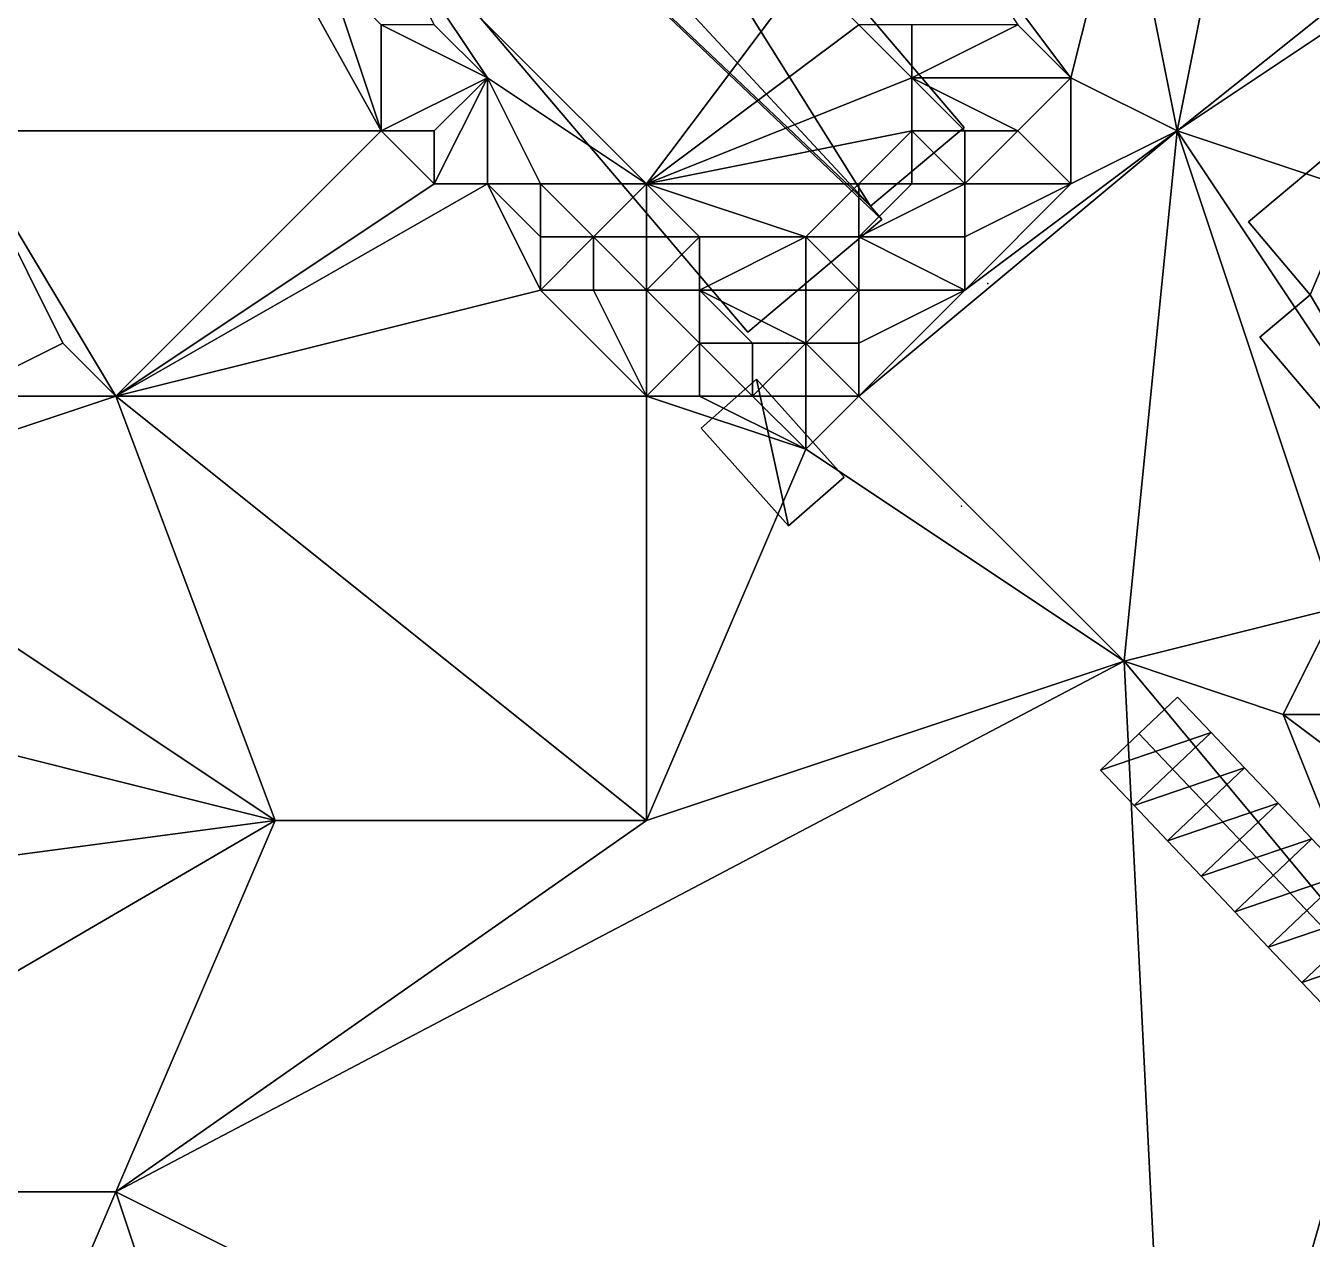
# Model space of a CAD drawing. Header units: metres. Extents: x -1103 to 901, y -902 to 905.
# Drawn here: x -101.4 to -52.9, y 366.21 to 411.97 of the extents above; entities that cross this region are included whole.
import ezdxf

# ---------------------------------------------------------------- set-up
doc = ezdxf.new("R2010")
doc.units = ezdxf.units.M
for name, color, linetype in [('OSM_BUILDING_FOOTPRINTS', 7, 'CONTINUOUS'), ('OSM_BUILDING_ROOFS', 1, 'CONTINUOUS'), ('OSM_BUILDING_WALLS', 8, 'CONTINUOUS'), ('OSM_ROAD_AXES', 2, 'CONTINUOUS'), ('OSM_ROAD_SURFACE', 9, 'CONTINUOUS'), ('OSM_TERRAIN', 3, 'CONTINUOUS'), ('OSM_TREES', 3, 'CONTINUOUS')]:
    doc.layers.add(name, color=color, linetype=linetype)

msp = doc.modelspace()

# ---------------------------------------------------------------- linework, layer by layer
at = {"layer": 'OSM_BUILDING_FOOTPRINTS'}
msp.add_polyline3d([(-86.518, 432.207, 13.623), (-66.024, 408.132, 13.623), (-69.562, 405.168, 13.623), (-69.13, 404.66, 13.623), (-74.182, 400.413, 13.623), (-114.407, 447.679, 13.623)], dxfattribs=at)
for points in [[(-54.882, 400.225, 9.994), (-45.486, 389.144, 9.994), (-48.758, 386.401, 9.994), (-44.713, 381.646, 9.994), (-28.64, 395.127, 9.994), (-34.676, 402.238, 9.994), (-37.705, 399.705, 9.994), (-45.1, 408.431, 9.994), (-47.576, 406.352, 9.994), (-49.908, 409.094, 9.994), (-55.313, 404.571, 9.994), (-52.981, 401.817, 9.994), (-54.882, 400.225, 9.994)], [(-75.94, 396.797, 11.95), (-73.85, 398.643, 11.95), (-70.545, 394.939, 11.95), (-72.646, 393.103, 11.95), (-75.94, 396.797, 11.95)]]:
    msp.add_polyline3d(points, close=True, dxfattribs=at)
at = {"layer": 'OSM_BUILDING_ROOFS'}
for points in [[(-114.407, 447.679, 38.023), (-74.182, 400.413, 38.023), (-69.13, 404.66, 38.023)], [(-114.407, 447.679, 38.023), (-69.13, 404.66, 38.023), (-69.562, 405.168, 38.023)], [(-114.407, 447.679, 38.023), (-69.562, 405.168, 38.023), (-91.094, 428.359, 38.023)], [(-69.562, 405.168, 38.023), (-86.518, 432.207, 38.023), (-91.094, 428.359, 38.023)], [(-69.562, 405.168, 38.023), (-66.024, 408.132, 38.023), (-86.518, 432.207, 38.023)], [(-49.908, 409.094, 15.194), (-55.313, 404.571, 15.194), (-52.981, 401.817, 15.194)], [(-49.908, 409.094, 15.194), (-52.981, 401.817, 15.194), (-45.486, 389.144, 15.194)], [(-52.981, 401.817, 15.194), (-54.882, 400.225, 15.194), (-45.486, 389.144, 15.194)], [(-73.85, 398.643, 21.95), (-75.94, 396.797, 21.95), (-72.646, 393.103, 21.95)], [(-73.85, 398.643, 21.95), (-72.646, 393.103, 21.95), (-70.545, 394.939, 21.95)]]:
    msp.add_3dface(points, dxfattribs=at)
at = {"layer": 'OSM_BUILDING_WALLS'}
for points in [[(-114.407, 447.679, 13.623), (-74.182, 400.413, 13.623), (-74.182, 400.413, 38.023)], [(-114.407, 447.679, 13.623), (-74.182, 400.413, 38.023), (-114.407, 447.679, 38.023)], [(-66.024, 408.132, 13.623), (-86.518, 432.207, 13.623), (-86.518, 432.207, 38.023)], [(-66.024, 408.132, 13.623), (-86.518, 432.207, 38.023), (-66.024, 408.132, 38.023)], [(-49.908, 409.094, 9.994), (-55.313, 404.571, 9.994), (-55.313, 404.571, 15.194)], [(-49.908, 409.094, 9.994), (-55.313, 404.571, 15.194), (-49.908, 409.094, 15.194)], [(-69.562, 405.168, 13.623), (-66.024, 408.132, 13.623), (-66.024, 408.132, 38.023)], [(-69.562, 405.168, 13.623), (-66.024, 408.132, 38.023), (-69.562, 405.168, 38.023)], [(-69.13, 404.66, 13.623), (-69.562, 405.168, 13.623), (-69.562, 405.168, 38.023)], [(-69.13, 404.66, 13.623), (-69.562, 405.168, 38.023), (-69.13, 404.66, 38.023)], [(-74.182, 400.413, 13.623), (-69.13, 404.66, 13.623), (-69.13, 404.66, 38.023)], [(-74.182, 400.413, 13.623), (-69.13, 404.66, 38.023), (-74.182, 400.413, 38.023)], [(-55.313, 404.571, 9.994), (-52.981, 401.817, 9.994), (-52.981, 401.817, 15.194)], [(-55.313, 404.571, 9.994), (-52.981, 401.817, 15.194), (-55.313, 404.571, 15.194)], [(-52.981, 401.817, 9.994), (-54.882, 400.225, 9.994), (-54.882, 400.225, 15.194)], [(-52.981, 401.817, 9.994), (-54.882, 400.225, 15.194), (-52.981, 401.817, 15.194)], [(-54.882, 400.225, 9.994), (-45.486, 389.144, 9.994), (-45.486, 389.144, 15.194)], [(-54.882, 400.225, 9.994), (-45.486, 389.144, 15.194), (-54.882, 400.225, 15.194)], [(-73.85, 398.643, 11.95), (-75.94, 396.797, 11.95), (-75.94, 396.797, 21.95)], [(-73.85, 398.643, 11.95), (-75.94, 396.797, 21.95), (-73.85, 398.643, 21.95)], [(-70.545, 394.939, 11.95), (-73.85, 398.643, 11.95), (-73.85, 398.643, 21.95)], [(-70.545, 394.939, 11.95), (-73.85, 398.643, 21.95), (-70.545, 394.939, 21.95)], [(-75.94, 396.797, 11.95), (-72.646, 393.103, 11.95), (-72.646, 393.103, 21.95)], [(-75.94, 396.797, 11.95), (-72.646, 393.103, 21.95), (-75.94, 396.797, 21.95)], [(-72.646, 393.103, 11.95), (-70.545, 394.939, 11.95), (-70.545, 394.939, 21.95)], [(-72.646, 393.103, 11.95), (-70.545, 394.939, 21.95), (-72.646, 393.103, 21.95)]]:
    msp.add_3dface(points, dxfattribs=at)
at = {"layer": 'OSM_ROAD_AXES'}
msp.add_polyline3d([(-85.811, 327.988, 13.455), (-62.288, 348.281, 14.615), (-57.303, 353.235, 14.777), (-43.762, 367.048, 14.785), (-48.051, 373.263, 14.763), (-59.436, 385.273, 14.268)], dxfattribs=at)
at = {"layer": 'OSM_ROAD_SURFACE'}
for points in [[(-56.72, 385.315, 14.355), (-57.985, 386.649, 14.298), (-60.888, 383.897, 14.279)], [(-56.72, 385.315, 14.355), (-60.888, 383.897, 14.279), (-59.623, 382.563, 14.347)], [(-55.455, 383.98, 14.412), (-56.72, 385.315, 14.355), (-59.623, 382.563, 14.347)], [(-55.455, 383.98, 14.412), (-59.623, 382.563, 14.347), (-58.358, 381.228, 14.413)], [(-54.19, 382.646, 14.468), (-55.455, 383.98, 14.412), (-58.358, 381.228, 14.413)], [(-54.19, 382.646, 14.468), (-58.358, 381.228, 14.413), (-57.093, 379.894, 14.479)], [(-52.925, 381.311, 14.525), (-54.19, 382.646, 14.468), (-57.093, 379.894, 14.479)], [(-52.925, 381.311, 14.525), (-57.093, 379.894, 14.479), (-55.828, 378.559, 14.546)], [(-51.66, 379.977, 14.582), (-52.925, 381.311, 14.525), (-55.828, 378.559, 14.546)], [(-51.66, 379.977, 14.582), (-55.828, 378.559, 14.546), (-54.562, 377.225, 14.612)], [(-50.395, 378.642, 14.574), (-51.66, 379.977, 14.582), (-54.562, 377.225, 14.612)], [(-50.395, 378.642, 14.574), (-54.562, 377.225, 14.612), (-53.297, 375.89, 14.679)], [(-49.129, 377.308, 14.56), (-50.395, 378.642, 14.574), (-53.297, 375.89, 14.679)], [(-49.129, 377.308, 14.56), (-53.297, 375.89, 14.679), (-52.032, 374.556, 14.745)]]:
    msp.add_3dface(points, dxfattribs=at)
at = {"layer": 'OSM_TERRAIN'}
for points in [[(-116, 414, 18.325), (-104, 408, 17.034), (-98, 426, 17.978)], [(-104, 408, 17.034), (-88, 408, 15.431), (-98, 426, 17.978)], [(-88, 408, 15.431), (-90, 414, 16.531), (-98, 426, 17.978)], [(-64, 412, 13.012), (-62, 410, 12.728), (-68, 418, 13.92)], [(-62, 410, 12.728), (-60, 418, 12.378), (-68, 418, 13.92)], [(-62, 410, 12.728), (-58, 408, 12.32), (-60, 418, 12.378)], [(-58, 408, 12.32), (-56, 418, 12.306), (-60, 418, 12.378)], [(-58, 408, 12.32), (-48, 416, 11.72), (-56, 418, 12.306)], [(-84, 410, 17.042), (-88, 416, 17.721), (-86, 412, 17.035)], [(-84, 410, 17.042), (-78, 406, 17.899), (-88, 416, 17.721)], [(-78, 406, 17.899), (-72, 414, 17.899), (-88, 416, 17.721)], [(-52, 412, 11.995), (-48, 416, 11.72), (-58, 408, 12.32)], [(-88, 408, 15.431), (-88, 412, 16.309), (-90, 414, 16.531)], [(-78, 406, 17.899), (-70, 412, 17.899), (-72, 414, 17.899)], [(-88, 408, 15.431), (-84, 410, 17.042), (-88, 412, 16.309)], [(-84, 410, 17.042), (-86, 412, 17.035), (-88, 412, 16.309)], [(-68, 410, 17.899), (-70, 412, 17.899), (-78, 406, 17.899)], [(-68, 410, 17.899), (-68, 412, 16.802), (-70, 412, 17.899)], [(-68, 410, 17.899), (-64, 412, 13.012), (-68, 412, 16.802)], [(-68, 410, 17.899), (-62, 410, 12.728), (-64, 412, 13.012)], [(-52, 406, 13.153), (-52, 412, 11.995), (-58, 408, 12.32)], [(-88, 408, 15.431), (-86, 408, 15.226), (-84, 410, 17.042)], [(-86, 406, 15.085), (-84, 406, 14.993), (-84, 410, 17.042)], [(-86, 406, 15.085), (-84, 410, 17.042), (-86, 408, 15.226)], [(-84, 406, 14.993), (-82, 406, 16.025), (-84, 410, 17.042)], [(-84, 410, 17.042), (-82, 406, 16.025), (-78, 406, 17.899)], [(-78, 406, 17.899), (-68, 408, 17.899), (-68, 410, 17.899)], [(-68, 408, 17.899), (-66, 408, 17.76), (-68, 410, 17.899)], [(-66, 408, 17.76), (-64, 408, 15.382), (-68, 410, 17.899)], [(-64, 408, 15.382), (-62, 410, 12.728), (-68, 410, 17.899)], [(-62, 406, 12.758), (-62, 410, 12.728), (-64, 408, 15.382)], [(-62, 406, 12.758), (-58, 408, 12.32), (-62, 410, 12.728)], [(-104, 398, 16.559), (-100, 400, 16.329), (-104, 408, 17.034)], [(-100, 400, 16.329), (-98, 398, 15.776), (-104, 408, 17.034)], [(-98, 398, 15.776), (-88, 408, 15.431), (-104, 408, 17.034)], [(-98, 398, 15.776), (-86, 406, 15.085), (-88, 408, 15.431)], [(-86, 406, 15.085), (-86, 408, 15.226), (-88, 408, 15.431)], [(-70, 406, 17.899), (-68, 408, 17.899), (-78, 406, 17.899)], [(-70, 398, 13.835), (-60, 388, 14.21), (-58, 408, 12.32)], [(-70, 398, 13.835), (-58, 408, 12.32), (-66, 402, 13.339)], [(-70, 406, 17.899), (-68, 406, 17.481), (-68, 408, 17.899)], [(-68, 406, 17.481), (-66, 406, 15.935), (-68, 408, 17.899)], [(-66, 406, 15.935), (-66, 408, 17.76), (-68, 408, 17.899)], [(-66, 402, 13.339), (-58, 408, 12.32), (-62, 406, 12.758)], [(-62, 406, 12.758), (-64, 408, 15.382), (-66, 406, 15.935)], [(-66, 406, 15.935), (-64, 408, 15.382), (-66, 408, 17.76)], [(-60, 388, 14.21), (-52, 390, 13.856), (-58, 408, 12.32)], [(-52, 390, 13.856), (-46, 390, 13.153), (-58, 408, 12.32)], [(-58, 408, 12.32), (-46, 390, 13.153), (-52, 406, 13.153)], [(-98, 398, 15.776), (-82, 402, 14.61), (-84, 406, 14.993)], [(-84, 406, 14.993), (-86, 406, 15.085), (-98, 398, 15.776)], [(-82, 402, 14.61), (-82, 404, 14.949), (-84, 406, 14.993)], [(-84, 406, 14.993), (-82, 404, 14.949), (-82, 406, 16.025)], [(-82, 404, 14.949), (-80, 404, 16.088), (-82, 406, 16.025)], [(-80, 404, 16.088), (-78, 406, 17.899), (-82, 406, 16.025)], [(-80, 404, 16.088), (-78, 404, 17.37), (-78, 406, 17.899)], [(-78, 404, 17.37), (-76, 404, 17.899), (-78, 406, 17.899)], [(-76, 404, 17.899), (-72, 404, 17.899), (-78, 406, 17.899)], [(-72, 404, 17.899), (-70, 406, 17.899), (-78, 406, 17.899)], [(-72, 404, 17.899), (-70, 404, 17.899), (-70, 406, 17.899)], [(-70, 404, 17.899), (-68, 406, 17.481), (-70, 406, 17.899)], [(-70, 404, 17.899), (-66, 404, 14.19), (-66, 406, 15.935)], [(-70, 404, 17.899), (-66, 406, 15.935), (-68, 406, 17.481)], [(-66, 402, 13.339), (-62, 406, 12.758), (-66, 404, 14.19)], [(-66, 404, 14.19), (-62, 406, 12.758), (-66, 406, 15.935)], [(-82, 402, 14.61), (-80, 402, 14.95), (-80, 404, 16.088)], [(-82, 402, 14.61), (-80, 404, 16.088), (-82, 404, 14.949)], [(-80, 402, 14.95), (-78, 402, 16.187), (-80, 404, 16.088)], [(-78, 402, 16.187), (-78, 404, 17.37), (-80, 404, 16.088)], [(-78, 402, 16.187), (-76, 402, 17.547), (-76, 404, 17.899)], [(-78, 402, 16.187), (-76, 404, 17.899), (-78, 404, 17.37)], [(-76, 402, 17.547), (-72, 402, 17.548), (-72, 404, 17.899)], [(-76, 402, 17.547), (-72, 404, 17.899), (-76, 404, 17.899)], [(-72, 402, 17.548), (-70, 402, 16.323), (-72, 404, 17.899)], [(-70, 402, 16.323), (-70, 404, 17.899), (-72, 404, 17.899)], [(-70, 402, 16.323), (-66, 402, 13.339), (-70, 404, 17.899)], [(-66, 402, 13.339), (-66, 404, 14.19), (-70, 404, 17.899)], [(-98, 398, 15.776), (-78, 398, 14.126), (-82, 402, 14.61)], [(-78, 398, 14.126), (-80, 402, 14.95), (-82, 402, 14.61)], [(-78, 398, 14.126), (-78, 402, 16.187), (-80, 402, 14.95)], [(-78, 398, 14.126), (-76, 400, 15.411), (-78, 402, 16.187)], [(-76, 400, 15.411), (-76, 402, 17.547), (-78, 402, 16.187)], [(-76, 400, 15.411), (-74, 400, 15.165), (-76, 402, 17.547)], [(-74, 400, 15.165), (-72, 400, 15.213), (-76, 402, 17.547)], [(-72, 400, 15.213), (-72, 402, 17.548), (-76, 402, 17.547)], [(-72, 400, 15.213), (-70, 400, 14.69), (-70, 402, 16.323)], [(-72, 400, 15.213), (-70, 402, 16.323), (-72, 402, 17.548)], [(-70, 398, 13.835), (-66, 402, 13.339), (-70, 400, 14.69)], [(-70, 400, 14.69), (-66, 402, 13.339), (-70, 402, 16.323)], [(-104, 398, 16.559), (-98, 398, 15.776), (-100, 400, 16.329)], [(-78, 398, 14.126), (-76, 398, 14.225), (-76, 400, 15.411)], [(-76, 398, 14.225), (-74, 398, 13.98), (-76, 400, 15.411)], [(-74, 398, 13.98), (-74, 400, 15.165), (-76, 400, 15.411)], [(-74, 398, 13.98), (-72, 398, 14.129), (-72, 400, 15.213)], [(-74, 398, 13.98), (-72, 400, 15.213), (-74, 400, 15.165)], [(-72, 398, 14.129), (-70, 398, 13.835), (-72, 400, 15.213)], [(-70, 398, 13.835), (-70, 400, 14.69), (-72, 400, 15.213)], [(-110, 394, 16.318), (-92, 382, 14.234), (-98, 398, 15.776)], [(-110, 394, 16.318), (-98, 398, 15.776), (-104, 398, 16.559)], [(-78, 382, 14.04), (-98, 398, 15.776), (-92, 382, 14.234)], [(-98, 398, 15.776), (-78, 382, 14.04), (-78, 398, 14.126)], [(-78, 382, 14.04), (-72, 396, 13.98), (-78, 398, 14.126)], [(-72, 396, 13.98), (-76, 398, 14.225), (-78, 398, 14.126)], [(-72, 396, 13.98), (-74, 398, 13.98), (-76, 398, 14.225)], [(-72, 396, 13.98), (-72, 398, 14.129), (-74, 398, 13.98)], [(-72, 396, 13.98), (-60, 388, 14.21), (-70, 398, 13.835)], [(-72, 396, 13.98), (-70, 398, 13.835), (-72, 398, 14.129)], [(-78, 382, 14.04), (-60, 388, 14.21), (-72, 396, 13.98)], [(-92, 382, 14.234), (-110, 394, 16.318), (-124, 390, 16.361)], [(-122, 378, 14.208), (-92, 382, 14.234), (-124, 390, 16.361)], [(-54, 386, 14.19), (-52, 390, 13.856), (-60, 388, 14.21)], [(-54, 386, 14.19), (-48, 386, 13.153), (-52, 390, 13.856)], [(-98, 368, 12.961), (-58, 348, 14.82), (-60, 388, 14.21)], [(-98, 368, 12.961), (-60, 388, 14.21), (-78, 382, 14.04)], [(-58, 348, 14.82), (-50, 376, 14.754), (-60, 388, 14.21)], [(-50, 376, 14.754), (-54, 386, 14.19), (-60, 388, 14.21)], [(-50, 376, 14.754), (-46, 380, 13.843), (-54, 386, 14.19)], [(-54, 386, 14.19), (-46, 380, 13.843), (-48, 386, 13.153)], [(-116, 368, 12.759), (-92, 382, 14.234), (-122, 378, 14.208)], [(-98, 368, 12.961), (-92, 382, 14.234), (-116, 368, 12.759)], [(-92, 382, 14.234), (-98, 368, 12.961), (-78, 382, 14.04)], [(-48, 356, 14.999), (-50, 376, 14.754), (-58, 348, 14.82)], [(-104, 354, 12.475), (-98, 368, 12.961), (-116, 368, 12.759)], [(-104, 354, 12.475), (-86, 332, 13.437), (-98, 368, 12.961)], [(-58, 348, 14.82), (-98, 368, 12.961), (-86, 332, 13.437)]]:
    msp.add_3dface(points, dxfattribs=at)
at = {"layer": 'OSM_TREES'}
for p in [(-65.129, 402.249, 13.223), (-66.124, 393.844, 13.996)]:
    msp.add_point(p, dxfattribs=at)

doc.saveas('drawing.dxf')
